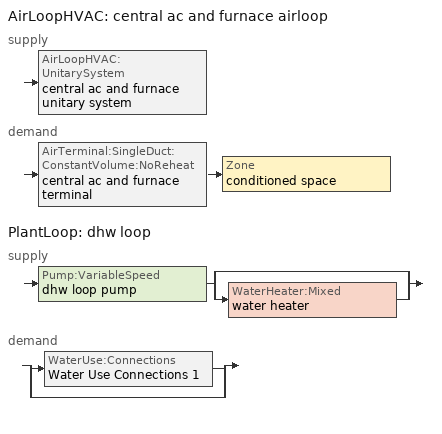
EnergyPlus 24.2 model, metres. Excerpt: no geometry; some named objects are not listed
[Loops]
AirLoopHVAC 'central ac and furnace airloop'
 supply: AirLoopHVAC:UnitarySystem 'central ac and furnace unitary system'
 demand: AirTerminal:SingleDuct:ConstantVolume:NoReheat 'central ac and furnace terminal' > Zone 'conditioned space'
PlantLoop 'dhw loop'
 supply: Pump:VariableSpeed 'dhw loop pump' > split
  | bypass
  | WaterHeater:Mixed 'water heater'
 demand: split
  | WaterUse:Connections 'Water Use Connections 1'
  | bypass
[ZoneControl:Thermostat]
conditioned space Thermostat: Zone or ZoneList=conditioned space; Control Type Schedule=conditioned space Thermostat Schedule; Control 1=conditioned space temperature setpoint; Temperature Difference Between Cutout And Setpoint {deltaC}=0
[ThermostatSetpoint:DualSetpoint]
conditioned space temperature setpoint: Heating Setpoint Temperature Schedule=heating setpoint; Cooling Setpoint Temperature Schedule=cooling setpoint
[AirTerminal:SingleDuct:ConstantVolume:NoReheat]
central ac and furnace terminal: Availability Schedule=Always On Discrete; Maximum Air Flow Rate {m3/s}=1.05999
[Zone equipment]
conditioned space: central ac and furnace terminal
[AirLoopHVAC]
central ac and furnace airloop: Design Supply Air Flow Rate {m3/s}=1.05999; Design Return Air Flow Fraction of Supply Air Flow=1
[Sizing:System]
central ac and furnace airloop: Type of Load to Size On=Sensible; Design Outdoor Air Flow Rate {m3/s}=Autosize; Central Heating Maximum System Air Flow Ratio=0.3; Preheat Design Temperature {C}=7; Preheat Design Humidity Ratio {kgWater/kgDryAir}=0.008; Precool Design Temperature {C}=12.8; Precool Design Humidity Ratio {kgWater/kgDryAir}=0.008; Central Cooling Design Supply Air Temperature {C}=12.8; Central Heating Design Supply Air Temperature {C}=16.7; Type of Zone Sum to Use=NonCoincident; 100% Outdoor Air in Cooling=Yes; 100% Outdoor Air in Heating=Yes; Central Cooling Design Supply Air Humidity Ratio {kgWater/kgDryAir}=0.0085; Central Heating Design Supply Air Humidity Ratio {kgWater/kgDryAir}=0.008; Cooling Supply Air Flow Rate Method=DesignDay; Cooling Supply Air Flow Rate {m3/s}=0; Cooling Supply Air Flow Rate Per Floor Area {m3/s-m2}=0.00996765; Cooling Fraction of Autosized Cooling Supply Air Flow Rate=1; Cooling Supply Air Flow Rate Per Unit Cooling Capacity {m3/s-W}=3.94755e-05; Heating Supply Air Flow Rate Method=DesignDay; Heating Supply Air Flow Rate {m3/s}=0; Heating Supply Air Flow Rate Per Floor Area {m3/s-m2}=0.00996765; Heating Fraction of Autosized Heating Supply Air Flow Rate=1; Heating Fraction of Autosized Cooling Supply Air Flow Rate=1; Heating Supply Air Flow Rate Per Unit Heating Capacity {m3/s-W}=3.15882e-05; System Outdoor Air Method=ZoneSum; Zone Maximum Outdoor Air Fraction=1; Cooling Design Capacity Method=CoolingDesignCapacity; Cooling Design Capacity {W}=Autosize; Cooling Design Capacity Per Floor Area {W/m2}=234.7; Fraction of Autosized Cooling Design Capacity=1; Heating Design Capacity Method=HeatingDesignCapacity; Heating Design Capacity {W}=Autosize; Heating Design Capacity Per Floor Area {W/m2}=157; Fraction of Autosized Heating Design Capacity=1; Central Cooling Capacity Control Method=OnOff; Occupant Diversity=Autosize
[AvailabilityManager:Scheduled]
central ac and furnace airloop Availability Manager: Schedule=Always On Discrete
[AirLoopHVAC:UnitarySystem]
central ac and furnace unitary system: Control Type=Load; Controlling Zone or Thermostat Location=conditioned space; Dehumidification Control Type=None; Availability Schedule=Always On Discrete; Supply Fan=central ac and furnace supply fan; Fan Placement=BlowThrough; Supply Air Fan Operating Mode Schedule=central ac and furnace auto fan schedule; Heating Coil=central ac and furnace htg coil; DX Heating Coil Sizing Ratio=1; Cooling Coil=central ac and furnace clg coil; Use DOAS DX Cooling Coil=No; Minimum Supply Air Temperature {C}=2; Latent Load Control=SensibleOnlyLoadControl; Cooling Supply Air Flow Rate Method=SupplyAirFlowRate; Cooling Supply Air Flow Rate {m3/s}=1.05999; Heating Supply Air Flow Rate Method=SupplyAirFlowRate; Heating Supply Air Flow Rate {m3/s}=1.05056; No Load Supply Air Flow Rate Method=SupplyAirFlowRate; No Load Supply Air Flow Rate {m3/s}=0; No Load Supply Air Flow Rate Control Set To Low Speed=Yes; Maximum Supply Air Temperature {C}=48.8889; Maximum Outdoor Dry-Bulb Temperature for Supplemental Heater Operation {C}=21; Ancillary On-Cycle Electric Power {W}=0; Ancillary Off-Cycle Electric Power {W}=0
[Fan:SystemModel]
central ac and furnace supply fan: Availability Schedule=Always On Discrete; Design Maximum Air Flow Rate {m3/s}=1.05999; Speed Control Method=Discrete; Electric Power Minimum Flow Rate Fraction=0.2; Design Pressure Rise {Pa}=500; Motor Efficiency=1; Motor In Air Stream Fraction=1; Design Electric Power Consumption {W}=Autosize; Design Power Sizing Method=PowerPerFlow; Electric Power Per Unit Flow Rate {W/(m3/s)}=794.58; Electric Power Per Unit Flow Rate Per Unit Pressure {W/((m3/s)-Pa)}=1.66667; Fan Total Efficiency=0.7; Motor Loss Radiative Fraction=0; Number of Speeds=2; Speed Flow Fraction 1=0.9911; Speed Electric Power Fraction 1=0.97352; Speed Flow Fraction 2=1; Speed Electric Power Fraction 2=1
[Coil:Heating:Fuel]
central ac and furnace htg coil: Availability Schedule=Always On Discrete; Fuel Type=NaturalGas; Burner Efficiency=0.95; Nominal Capacity {W}=35860.2; On Cycle Parasitic Electric Load {W}=0; Off Cycle Parasitic Fuel Load {W}=0
[Coil:Cooling:DX:SingleSpeed]
central ac and furnace clg coil: Availability Schedule=Always On Discrete; Gross Rated Total Cooling Capacity {W}=20299.6; Gross Rated Sensible Heat Ratio=0.759906; Gross Rated Cooling COP {W/W}=4.0394; Rated Air Flow Rate {m3/s}=1.04458; Rated Evaporator Fan Power Per Volume Flow Rate 2017 {W/(m3/s)}=773.3; Rated Evaporator Fan Power Per Volume Flow Rate 2023 {W/(m3/s)}=934.4; Total Cooling Capacity Function of Temperature Curve=Cool-CAP-fT1; Total Cooling Capacity Function of Flow Fraction Curve=Cool-CAP-fFF1; Energy Input Ratio Function of Temperature Curve=Cool-EIR-fT1; Energy Input Ratio Function of Flow Fraction Curve=Cool-EIR-fFF1; Part Load Fraction Correlation Curve=Cool-PLF-fPLR1; Minimum Outdoor Dry-Bulb Temperature for Compressor Operation {C}=-25; Nominal Time for Condensate Removal to Begin {s}=1000; Ratio of Initial Moisture Evaporation Rate and Steady State Latent Capacity=1.5; Maximum Cycling Rate {cycles/hr}=3; Latent Capacity Time Constant {s}=45; Condenser Type=AirCooled; Evaporative Condenser Effectiveness=0.9; Evaporative Condenser Air Flow Rate {m3/s}=Autosize; Evaporative Condenser Pump Rated Power Consumption {W}=Autosize; Crankcase Heater Capacity {W}=50; Maximum Outdoor Dry-Bulb Temperature for Crankcase Heater Operation {C}=10; Basin Heater Capacity {W/K}=0; Basin Heater Setpoint Temperature {C}=2
[PlantLoop]
dhw loop: Fluid Type=Water; Plant Equipment Operation Scheme=dhw loop Operation Schemes; Maximum Loop Temperature {C}=100; Minimum Loop Temperature {C}=0; Maximum Loop Flow Rate {m3/s}=0.01; Minimum Loop Flow Rate {m3/s}=0; Plant Loop Volume {m3}=0.003; Load Distribution Scheme=Optimal; Plant Loop Demand Calculation Scheme=SingleSetpoint; Common Pipe Simulation=None
[Sizing:Plant]
dhw loop: Loop Type=Heating; Design Loop Exit Temperature {C}=56; Loop Design Temperature Difference {deltaC}=5.55556; Sizing Option=NonCoincident; Zone Timesteps in Averaging Window=1; Coincident Sizing Factor Mode=None
[Pump:VariableSpeed]
dhw loop pump: Design Maximum Flow Rate {m3/s}=0.01; Design Pump Head {Pa}=1; Design Power Consumption {W}=0; Motor Efficiency=0.85; Fraction of Motor Inefficiencies to Fluid Stream=0; Coefficient 1 of the Part Load Performance Curve=0; Coefficient 2 of the Part Load Performance Curve=1; Coefficient 3 of the Part Load Performance Curve=0; Coefficient 4 of the Part Load Performance Curve=0; Design Minimum Flow Rate {m3/s}=0; Pump Control Type=Intermittent; Skin Loss Radiative Fraction=0.5; Design Power Sizing Method=PowerPerFlowPerPressure; Design Electric Power per Unit Flow Rate {W/(m3/s)}=348701.1; Design Shaft Power per Unit Flow Rate per Unit Head {W/((m3/s)-Pa)}=1.28205; Design Minimum Flow Rate Fraction=0
[WaterHeater:Mixed]
water heater: Tank Volume {m3}=0.215409; Setpoint Temperature Schedule=water heater setpoint; Deadband Temperature Difference {deltaC}=2; Maximum Temperature Limit {C}=99; Heater Control Type=Cycle; Heater Maximum Capacity {W}=10550.6; Heater Minimum Capacity {W}=0; Heater Ignition Minimum Flow Rate {m3/s}=0; Heater Ignition Delay {s}=0; Heater Fuel Type=NaturalGas; Heater Thermal Efficiency=0.973107; Off Cycle Parasitic Fuel Consumption Rate {W}=0; Off Cycle Parasitic Fuel Type=Electricity; Off Cycle Parasitic Heat Fraction to Tank=0; On Cycle Parasitic Fuel Consumption Rate {W}=0; On Cycle Parasitic Fuel Type=Electricity; On Cycle Parasitic Heat Fraction to Tank=0; Ambient Temperature Indicator=Zone; Ambient Temperature Zone=conditioned space; Off Cycle Loss Coefficient to Ambient Temperature {W/K}=0.325449; Off Cycle Loss Fraction to Zone=0.96; On Cycle Loss Coefficient to Ambient Temperature {W/K}=0.325449; On Cycle Loss Fraction to Zone=1; Use Side Effectiveness=1; Source Side Effectiveness=1; Use Side Design Flow Rate {m3/s}=Autosize; Source Side Design Flow Rate {m3/s}=Autosize; Indirect Water Heating Recovery Time {hr}=1.5; Source Side Flow Control Mode=IndirectHeatPrimarySetpoint
[WaterHeater:Sizing]
water heater: Design Mode=PeakDraw; Time Storage Can Meet Peak Draw {hr}=0.538503; Time for Tank Recovery {hr}=0; Nominal Tank Volume for Autosizing Plant Connections {m3}=1
[SetpointManager:Scheduled]
Setpoint Manager Scheduled 1: Control Variable=Temperature; Schedule=dhw temp
[WaterUse:Connections]
Water Use Connections 1: Drain Water Heat Exchanger Type=None; Drain Water Heat Exchanger Destination=Plant; Water Use Equipment Name 1=dhw fixtures; Water Use Equipment Name 2=dhw distribution waste; Water Use Equipment Name 3=clothes washer; Water Use Equipment Name 4=dishwasher
[WaterUse:Equipment]
Name | Peak Flow Rate {m3/s} | Flow Rate Fraction Schedule | Target Temperature Schedule
dhw fixtures | 4.50997e-06 | dhw fixtures schedule | mixed water temperature schedule
dhw distribution waste | 1.36723e-06 | dhw fixtures schedule | mixed water temperature schedule
clothes washer | 9.69919e-07 | clothes washer schedule
dishwasher | 2.90872e-07 | dishwasher schedule
[PlantEquipmentOperationSchemes]
dhw loop Operation Schemes: Control Scheme Object Type 1=PlantEquipmentOperation:HeatingLoad; Control Scheme Name 1=dhw loop Heating Operation Scheme; Control Scheme Schedule Name 1=Always On Discrete
[PlantEquipmentOperation:HeatingLoad]
dhw loop Heating Operation Scheme: Load Range Lower Limit 1 {W}=0; Load Range Upper Limit 1 {W}=1000000000; Range Equipment List Name 1=dhw loop Heating Equipment List
[PlantEquipmentList]
dhw loop Heating Equipment List: WaterHeater:Mixed, water heater
[EnergyManagementSystem:GlobalVariable]
central_ac_and_furnace_airloop_0_DuctImbalLkExhFanEquivCond
central_ac_and_furnace_airloop_0_DuctImbalLkExhFanEquivDZ
central_ac_and_furnace_airloop_0_DuctImbalLkSupFanEquivCond
central_ac_and_furnace_airloop_0_DuctImbalLkSupFanEquivDZ
central_ac_and_furnace_airloop_0_DZ_T
central_ac_and_furnace_airloop_0_DZ_W
central_ac_and_furnace_airloop_0_RetCondToDZ
central_ac_and_furnace_airloop_0_RetCondToRP
central_ac_and_furnace_airloop_0_RetLatLkToRP
central_ac_and_furnace_airloop_0_RetSensLkToRP
central_ac_and_furnace_airloop_0_SupCondToDZ
central_ac_and_furnace_airloop_0_SupCondToLv
central_ac_and_furnace_airloop_0_SupLatLkToCond
central_ac_and_furnace_airloop_0_SupLatLkToDZ
central_ac_and_furnace_airloop_0_SupSensLkToCond
central_ac_and_furnace_airloop_0_SupSensLkToDZ
central_ac_and_furnace_airloop_0_ZoneMixCondToDZ
central_ac_and_furnace_airloop_0_ZoneMixDZToCond
central_ac_and_furnace_airloop_AH_MFR
central_ac_and_furnace_airloop_AH_Tout
central_ac_and_furnace_airloop_AH_VFR
central_ac_and_furnace_airloop_AH_Wout
central_ac_and_furnace_airloop_Fan_RTF
central_ac_and_furnace_airloop_RA_T
central_ac_and_furnace_airloop_Ra_W
infil_program_Qfan
infil_program_Qinf
natural_vent_program_Qnv
natural_vent_program_Qwhf
[EnergyManagementSystem:InternalVariable]
central_ac_and_furnace_airloop_max_sup_fan_mfr: Internal Data Index Key=central ac and furnace supply fan; Internal Data Type=Fan Maximum Mass Flow Rate
[EnergyManagementSystem:Sensor]
Name | Output:Variable or Output:Meter Index Key | Output:Variable or Output:Meter
airflow_gain | infil flow | Infiltration Sensible Heat Gain Energy
airflow_gain_1 | natural vent flow | Infiltration Sensible Heat Gain Energy
airflow_gain_2 | whole house fan flow | Infiltration Sensible Heat Gain Energy
airflow_loss | infil flow | Infiltration Sensible Heat Loss Energy
airflow_loss_1 | natural vent flow | Infiltration Sensible Heat Loss Energy
airflow_loss_2 | whole house fan flow | Infiltration Sensible Heat Loss Energy
central_ac_and_furnace_airloop_AH_MFR_s | Node 5 | System Node Mass Flow Rate
central_ac_and_furnace_airloop_AH_Tout_s | Node 5 | System Node Temperature
central_ac_and_furnace_airloop_AH_VFR_s | Node 5 | System Node Current Density Volume Flow Rate
central_ac_and_furnace_airloop_AH_Wout_s | Node 5 | System Node Humidity Ratio
central_ac_and_furnace_airloop_Fan_RTF_s | central ac and furnace supply fan | Fan Runtime Fraction Speed 1
central_ac_and_furnace_airloop_Fan_RTF_s_1 | central ac and furnace supply fan | Fan Runtime Fraction Speed 2
central_ac_and_furnace_airloop_RA_T_s | Node 8 | System Node Temperature
central_ac_and_furnace_airloop_Ra_W_s | Node 8 | System Node Humidity Ratio
central_ac_and_furnace_clg_coil_s | central ac and furnace clg coil | Cooling Coil Total Cooling Energy
central_ac_and_furnace_htg_coil_s | central ac and furnace htg coil | Heating Coil Heating Energy
central_ac_and_furnace_supply_fan_s; central_ac_and_furnace_supply_fan_s_1 | central ac and furnace supply fan | Fan Electricity Energy
clg_load_cond |  | Cooling:EnergyTransfer:Zone:CONDITIONED SPACE
clg_load_duct |  | Cooling:EnergyTransfer:Zone:CENTRAL AC AND FURNACE AIRLOOP RET AIR ZONE
clg_sp_s; clg_sp_s_1 | cooling setpoint | Schedule Value
clothes_dryer_exhaust_0_sch_s | clothes dryer exhaust 0 schedule | Schedule Value
conditioned_space_clg_unmet_s | conditioned space | Zone Cooling Setpoint Not Met Time
conditioned_space_htg_unmet_s | conditioned space | Zone Heating Setpoint Not Met Time
cool_season | cooling season schedule | Schedule Value
dhw_loss | water heater | Water Heater Heat Loss Energy
dhw_rtf | water heater | Water Heater Runtime Fraction
ducts_conv | central ac and furnace airloop_0 RetCondToRP | Other Equipment Convective Heating Energy
ducts_conv_1 | central ac and furnace airloop_0 RetLatLkToRP | Other Equipment Convective Heating Energy
ducts_conv_2 | central ac and furnace airloop_0 RetSensLkToRP | Other Equipment Convective Heating Energy
ducts_conv_3 | central ac and furnace airloop_0 SupCondToLv | Other Equipment Convective Heating Energy
ducts_conv_4 | central ac and furnace airloop_0 SupLatLkToCond | Other Equipment Convective Heating Energy
ducts_conv_5 | central ac and furnace airloop_0 SupSensLkToCond | Other Equipment Convective Heating Energy
ducts_rad | central ac and furnace airloop_0 RetCondToRP | Other Equipment Radiant Heating Energy
ducts_rad_1 | central ac and furnace airloop_0 RetLatLkToRP | Other Equipment Radiant Heating Energy
ducts_rad_2 | central ac and furnace airloop_0 RetSensLkToRP | Other Equipment Radiant Heating Energy
ducts_rad_3 | central ac and furnace airloop_0 SupCondToLv | Other Equipment Radiant Heating Energy
ducts_rad_4 | central ac and furnace airloop_0 SupLatLkToCond | Other Equipment Radiant Heating Energy
ducts_rad_5 | central ac and furnace airloop_0 SupSensLkToCond | Other Equipment Radiant Heating Energy
duct_mix_gain; duct_mix_gain_1 | conditioned space | Zone Mixing Sensible Heat Gain Energy
duct_mix_loss; duct_mix_loss_1 | conditioned space | Zone Mixing Sensible Heat Loss Energy
fridge_tin_s; tin_s; tin_s_1 | conditioned space | Zone Mean Air Temperature
htg_load_cond |  | Heating:EnergyTransfer:Zone:CONDITIONED SPACE
htg_load_duct |  | Heating:EnergyTransfer:Zone:CENTRAL AC AND FURNACE AIRLOOP RET AIR ZONE
htg_sp_s; htg_sp_s_1 | heating setpoint | Schedule Value
ig_ee_conv | clothes dryer | Electric Equipment Convective Heating Energy
ig_ee_conv_1 | clothes washer | Electric Equipment Convective Heating Energy
ig_ee_conv_2 | cooking range | Electric Equipment Convective Heating Energy
ig_ee_conv_3 | dishwasher | Electric Equipment Convective Heating Energy
ig_ee_conv_4 | fridge | Electric Equipment Convective Heating Energy
ig_ee_conv_5 | misc plug loads | Electric Equipment Convective Heating Energy
ig_ee_conv_6 | whole house fan | Electric Equipment Convective Heating Energy
ig_ee_rad | clothes dryer | Electric Equipment Radiant Heating Energy
ig_ee_rad_1 | clothes washer | Electric Equipment Radiant Heating Energy
ig_ee_rad_2 | cooking range | Electric Equipment Radiant Heating Energy
ig_ee_rad_3 | dishwasher | Electric Equipment Radiant Heating Energy
ig_ee_rad_4 | fridge | Electric Equipment Radiant Heating Energy
ig_ee_rad_5 | misc plug loads | Electric Equipment Radiant Heating Energy
ig_ee_rad_6 | whole house fan | Electric Equipment Radiant Heating Energy
ig_lgt_conv | interior lighting | Lights Convective Heating Energy
ig_lgt_rad | interior lighting | Lights Radiant Heating Energy
ig_lgt_vis | interior lighting | Lights Visible Radiation Heating Energy
ig_oe_conv | clothes dryer 1 | Other Equipment Convective Heating Energy
ig_oe_conv_1 | cooking range 1 | Other Equipment Convective Heating Energy
ig_oe_conv_2 | general water use latent | Other Equipment Convective Heating Energy
ig_oe_conv_3 | general water use sensible | Other Equipment Convective Heating Energy
ig_oe_conv_4 | water heater energy adjustment1 | Other Equipment Convective Heating Energy
ig_oe_rad | clothes dryer 1 | Other Equipment Radiant Heating Energy
ig_oe_rad_1 | cooking range 1 | Other Equipment Radiant Heating Energy
ig_oe_rad_2 | general water use latent | Other Equipment Radiant Heating Energy
ig_oe_rad_3 | general water use sensible | Other Equipment Radiant Heating Energy
ig_oe_rad_4 | water heater energy adjustment1 | Other Equipment Radiant Heating Energy
ig_ppl_conv | occupants | People Convective Heating Energy
ig_ppl_rad | occupants | People Radiant Heating Energy
im_conv | furniture mass conditioned space 1 | Surface Inside Face Convection Heat Gain Energy
im_conv_1 | partition wall mass | Surface Inside Face Convection Heat Gain Energy
im_ig | furniture mass conditioned space 1 | Surface Inside Face Internal Gains Radiation Heat Gain Energy
im_ig_1 | partition wall mass | Surface Inside Face Internal Gains Radiation Heat Gain Energy
im_lgt | furniture mass conditioned space 1 | Surface Inside Face Lights Radiation Heat Gain Energy
im_lgt_1 | partition wall mass | Surface Inside Face Lights Radiation Heat Gain Energy
im_sol | furniture mass conditioned space 1 | Surface Inside Face Solar Radiation Heat Gain Energy
im_sol_1 | partition wall mass | Surface Inside Face Solar Radiation Heat Gain Energy
im_surf | furniture mass conditioned space 1 | Surface Inside Face Net Surface Thermal Radiation Heat Gain Energy
im_surf_1 | partition wall mass | Surface Inside Face Net Surface Thermal Radiation Heat Gain Energy
mech_vent_bath_fan_0_sch_s | mech vent bath fan 0 schedule | Schedule Value
mech_vent_bath_fan_1_sch_s | mech vent bath fan 1 schedule | Schedule Value
mech_vent_range_fan_0_sch_s | mech vent range fan 0 schedule | Schedule Value
mv_conv | mech vent bath fan 0 | Electric Equipment Convective Heating Energy
mv_conv_1 | mech vent bath fan 1 | Electric Equipment Convective Heating Energy
mv_conv_2 | mech vent house fan | Electric Equipment Convective Heating Energy
mv_conv_3 | mech vent house fan cfis | Electric Equipment Convective Heating Energy
mv_conv_4 | mech vent range fan 0 | Electric Equipment Convective Heating Energy
mv_conv_5 | mech vent house fan latent load | Other Equipment Convective Heating Energy
mv_conv_6 | mech vent house fan sensible load | Other Equipment Convective Heating Energy
mv_rad | mech vent bath fan 0 | Electric Equipment Radiant Heating Energy
mv_rad_1 | mech vent bath fan 1 | Electric Equipment Radiant Heating Energy
mv_rad_2 | mech vent house fan | Electric Equipment Radiant Heating Energy
mv_rad_3 | mech vent house fan cfis | Electric Equipment Radiant Heating Energy
mv_rad_4 | mech vent range fan 0 | Electric Equipment Radiant Heating Energy
mv_rad_5 | mech vent house fan latent load | Other Equipment Radiant Heating Energy
mv_rad_6 | mech vent house fan sensible load | Other Equipment Radiant Heating Energy
natural_vent_s | natural vent schedule | Schedule Value
out_pb_s |  | Site Outdoor Air Barometric Pressure
out_wt_s |  | Site Outdoor Air Humidity Ratio
site_vw_s |  | Site Wind Speed
ss_back_out | Window1 | Surface Window Shortwave from Zone Back Out Window Heat Transfer Rate
ss_back_out_1 | Window10 | Surface Window Shortwave from Zone Back Out Window Heat Transfer Rate
ss_back_out_10 | Window26 | Surface Window Shortwave from Zone Back Out Window Heat Transfer Rate
ss_back_out_11 | Window27 | Surface Window Shortwave from Zone Back Out Window Heat Transfer Rate
ss_back_out_12 | Window28 | Surface Window Shortwave from Zone Back Out Window Heat Transfer Rate
ss_back_out_13 | Window3 | Surface Window Shortwave from Zone Back Out Window Heat Transfer Rate
ss_back_out_14 | Window31 | Surface Window Shortwave from Zone Back Out Window Heat Transfer Rate
ss_back_out_15 | Window33 | Surface Window Shortwave from Zone Back Out Window Heat Transfer Rate
ss_back_out_16 | Window39 | Surface Window Shortwave from Zone Back Out Window Heat Transfer Rate
ss_back_out_17 | Window4 | Surface Window Shortwave from Zone Back Out Window Heat Transfer Rate
ss_back_out_18 | Window41 | Surface Window Shortwave from Zone Back Out Window Heat Transfer Rate
ss_back_out_19 | Window42 | Surface Window Shortwave from Zone Back Out Window Heat Transfer Rate
ss_back_out_2 | Window12 | Surface Window Shortwave from Zone Back Out Window Heat Transfer Rate
ss_back_out_20 | Window6 | Surface Window Shortwave from Zone Back Out Window Heat Transfer Rate
ss_back_out_3 | Window14 | Surface Window Shortwave from Zone Back Out Window Heat Transfer Rate
ss_back_out_4 | Window17 | Surface Window Shortwave from Zone Back Out Window Heat Transfer Rate
ss_back_out_5 | Window2 | Surface Window Shortwave from Zone Back Out Window Heat Transfer Rate
ss_back_out_6 | Window20 | Surface Window Shortwave from Zone Back Out Window Heat Transfer Rate
ss_back_out_7 | Window23 | Surface Window Shortwave from Zone Back Out Window Heat Transfer Rate
ss_back_out_8 | Window24 | Surface Window Shortwave from Zone Back Out Window Heat Transfer Rate
ss_back_out_9 | Window25 | Surface Window Shortwave from Zone Back Out Window Heat Transfer Rate
ss_conv | Door1 | Surface Inside Face Convection Heat Gain Energy
ss_conv_1 | Door2 | Surface Inside Face Convection Heat Gain Energy
ss_conv_10 | Window24 | Surface Inside Face Convection Heat Gain Energy
ss_conv_11 | Window25 | Surface Inside Face Convection Heat Gain Energy
ss_conv_12 | Window26 | Surface Inside Face Convection Heat Gain Energy
ss_conv_13 | Window27 | Surface Inside Face Convection Heat Gain Energy
ss_conv_14 | Window28 | Surface Inside Face Convection Heat Gain Energy
ss_conv_15 | Window3 | Surface Inside Face Convection Heat Gain Energy
ss_conv_16 | Window31 | Surface Inside Face Convection Heat Gain Energy
ss_conv_17 | Window33 | Surface Inside Face Convection Heat Gain Energy
ss_conv_18 | Window39 | Surface Inside Face Convection Heat Gain Energy
ss_conv_19 | Window4 | Surface Inside Face Convection Heat Gain Energy
ss_conv_2 | Window1 | Surface Inside Face Convection Heat Gain Energy
ss_conv_20 | Window41 | Surface Inside Face Convection Heat Gain Energy
ss_conv_21 | Window42 | Surface Inside Face Convection Heat Gain Energy
ss_conv_22 | Window6 | Surface Inside Face Convection Heat Gain Energy
ss_conv_3 | Window10 | Surface Inside Face Convection Heat Gain Energy
ss_conv_4 | Window12 | Surface Inside Face Convection Heat Gain Energy
ss_conv_5 | Window14 | Surface Inside Face Convection Heat Gain Energy
ss_conv_6 | Window17 | Surface Inside Face Convection Heat Gain Energy
ss_conv_7 | Window2 | Surface Inside Face Convection Heat Gain Energy
ss_conv_8 | Window20 | Surface Inside Face Convection Heat Gain Energy
ss_conv_9 | Window23 | Surface Inside Face Convection Heat Gain Energy
ss_ig | Door1 | Surface Inside Face Internal Gains Radiation Heat Gain Energy
ss_ig_1 | Door2 | Surface Inside Face Internal Gains Radiation Heat Gain Energy
ss_ig_10 | Window24 | Surface Inside Face Internal Gains Radiation Heat Gain Energy
ss_ig_11 | Window25 | Surface Inside Face Internal Gains Radiation Heat Gain Energy
ss_ig_12 | Window26 | Surface Inside Face Internal Gains Radiation Heat Gain Energy
ss_ig_13 | Window27 | Surface Inside Face Internal Gains Radiation Heat Gain Energy
ss_ig_14 | Window28 | Surface Inside Face Internal Gains Radiation Heat Gain Energy
ss_ig_15 | Window3 | Surface Inside Face Internal Gains Radiation Heat Gain Energy
ss_ig_16 | Window31 | Surface Inside Face Internal Gains Radiation Heat Gain Energy
ss_ig_17 | Window33 | Surface Inside Face Internal Gains Radiation Heat Gain Energy
ss_ig_18 | Window39 | Surface Inside Face Internal Gains Radiation Heat Gain Energy
ss_ig_19 | Window4 | Surface Inside Face Internal Gains Radiation Heat Gain Energy
ss_ig_2 | Window1 | Surface Inside Face Internal Gains Radiation Heat Gain Energy
ss_ig_20 | Window41 | Surface Inside Face Internal Gains Radiation Heat Gain Energy
ss_ig_21 | Window42 | Surface Inside Face Internal Gains Radiation Heat Gain Energy
ss_ig_22 | Window6 | Surface Inside Face Internal Gains Radiation Heat Gain Energy
ss_ig_3 | Window10 | Surface Inside Face Internal Gains Radiation Heat Gain Energy
ss_ig_4 | Window12 | Surface Inside Face Internal Gains Radiation Heat Gain Energy
ss_ig_5 | Window14 | Surface Inside Face Internal Gains Radiation Heat Gain Energy
ss_ig_6 | Window17 | Surface Inside Face Internal Gains Radiation Heat Gain Energy
ss_ig_7 | Window2 | Surface Inside Face Internal Gains Radiation Heat Gain Energy
ss_ig_8 | Window20 | Surface Inside Face Internal Gains Radiation Heat Gain Energy
ss_ig_9 | Window23 | Surface Inside Face Internal Gains Radiation Heat Gain Energy
ss_lgt | Door1 | Surface Inside Face Lights Radiation Heat Gain Energy
ss_lgt_1 | Door2 | Surface Inside Face Lights Radiation Heat Gain Energy
ss_sol | Door1 | Surface Inside Face Solar Radiation Heat Gain Energy
ss_sol_1 | Door2 | Surface Inside Face Solar Radiation Heat Gain Energy
ss_surf | Door1 | Surface Inside Face Net Surface Thermal Radiation Heat Gain Energy
ss_surf_1 | Door2 | Surface Inside Face Net Surface Thermal Radiation Heat Gain Energy
ss_surf_10 | Window24 | Surface Inside Face Net Surface Thermal Radiation Heat Gain Energy
ss_surf_11 | Window25 | Surface Inside Face Net Surface Thermal Radiation Heat Gain Energy
ss_surf_12 | Window26 | Surface Inside Face Net Surface Thermal Radiation Heat Gain Energy
ss_surf_13 | Window27 | Surface Inside Face Net Surface Thermal Radiation Heat Gain Energy
ss_surf_14 | Window28 | Surface Inside Face Net Surface Thermal Radiation Heat Gain Energy
ss_surf_15 | Window3 | Surface Inside Face Net Surface Thermal Radiation Heat Gain Energy
ss_surf_16 | Window31 | Surface Inside Face Net Surface Thermal Radiation Heat Gain Energy
ss_surf_17 | Window33 | Surface Inside Face Net Surface Thermal Radiation Heat Gain Energy
ss_surf_18 | Window39 | Surface Inside Face Net Surface Thermal Radiation Heat Gain Energy
ss_surf_19 | Window4 | Surface Inside Face Net Surface Thermal Radiation Heat Gain Energy
ss_surf_2 | Window1 | Surface Inside Face Net Surface Thermal Radiation Heat Gain Energy
ss_surf_20 | Window41 | Surface Inside Face Net Surface Thermal Radiation Heat Gain Energy
ss_surf_21 | Window42 | Surface Inside Face Net Surface Thermal Radiation Heat Gain Energy
ss_surf_22 | Window6 | Surface Inside Face Net Surface Thermal Radiation Heat Gain Energy
ss_surf_3 | Window10 | Surface Inside Face Net Surface Thermal Radiation Heat Gain Energy
ss_surf_4 | Window12 | Surface Inside Face Net Surface Thermal Radiation Heat Gain Energy
ss_surf_5 | Window14 | Surface Inside Face Net Surface Thermal Radiation Heat Gain Energy
ss_surf_6 | Window17 | Surface Inside Face Net Surface Thermal Radiation Heat Gain Energy
ss_surf_7 | Window2 | Surface Inside Face Net Surface Thermal Radiation Heat Gain Energy
ss_surf_8 | Window20 | Surface Inside Face Net Surface Thermal Radiation Heat Gain Energy
ss_surf_9 | Window23 | Surface Inside Face Net Surface Thermal Radiation Heat Gain Energy
ss_trans_in | Window1 | Surface Window Transmitted Solar Radiation Rate
ss_trans_in_1 | Window10 | Surface Window Transmitted Solar Radiation Rate
ss_trans_in_10 | Window26 | Surface Window Transmitted Solar Radiation Rate
ss_trans_in_11 | Window27 | Surface Window Transmitted Solar Radiation Rate
ss_trans_in_12 | Window28 | Surface Window Transmitted Solar Radiation Rate
ss_trans_in_13 | Window3 | Surface Window Transmitted Solar Radiation Rate
ss_trans_in_14 | Window31 | Surface Window Transmitted Solar Radiation Rate
ss_trans_in_15 | Window33 | Surface Window Transmitted Solar Radiation Rate
ss_trans_in_16 | Window39 | Surface Window Transmitted Solar Radiation Rate
ss_trans_in_17 | Window4 | Surface Window Transmitted Solar Radiation Rate
ss_trans_in_18 | Window41 | Surface Window Transmitted Solar Radiation Rate
ss_trans_in_19 | Window42 | Surface Window Transmitted Solar Radiation Rate
ss_trans_in_2 | Window12 | Surface Window Transmitted Solar Radiation Rate
ss_trans_in_20 | Window6 | Surface Window Transmitted Solar Radiation Rate
ss_trans_in_3 | Window14 | Surface Window Transmitted Solar Radiation Rate
ss_trans_in_4 | Window17 | Surface Window Transmitted Solar Radiation Rate
ss_trans_in_5 | Window2 | Surface Window Transmitted Solar Radiation Rate
ss_trans_in_6 | Window20 | Surface Window Transmitted Solar Radiation Rate
ss_trans_in_7 | Window23 | Surface Window Transmitted Solar Radiation Rate
ss_trans_in_8 | Window24 | Surface Window Transmitted Solar Radiation Rate
ss_trans_in_9 | Window25 | Surface Window Transmitted Solar Radiation Rate
ss_trans_out | Window1 | Surface Inside Face Initial Transmitted Diffuse Transmitted Out Window Solar Radiation Rate
ss_trans_out_1 | Window10 | Surface Inside Face Initial Transmitted Diffuse Transmitted Out Window Solar Radiation Rate
ss_trans_out_10 | Window26 | Surface Inside Face Initial Transmitted Diffuse Transmitted Out Window Solar Radiation Rate
ss_trans_out_11 | Window27 | Surface Inside Face Initial Transmitted Diffuse Transmitted Out Window Solar Radiation Rate
ss_trans_out_12 | Window28 | Surface Inside Face Initial Transmitted Diffuse Transmitted Out Window Solar Radiation Rate
ss_trans_out_13 | Window3 | Surface Inside Face Initial Transmitted Diffuse Transmitted Out Window Solar Radiation Rate
ss_trans_out_14 | Window31 | Surface Inside Face Initial Transmitted Diffuse Transmitted Out Window Solar Radiation Rate
ss_trans_out_15 | Window33 | Surface Inside Face Initial Transmitted Diffuse Transmitted Out Window Solar Radiation Rate
ss_trans_out_16 | Window39 | Surface Inside Face Initial Transmitted Diffuse Transmitted Out Window Solar Radiation Rate
ss_trans_out_17 | Window4 | Surface Inside Face Initial Transmitted Diffuse Transmitted Out Window Solar Radiation Rate
ss_trans_out_18 | Window41 | Surface Inside Face Initial Transmitted Diffuse Transmitted Out Window Solar Radiation Rate
ss_trans_out_19 | Window42 | Surface Inside Face Initial Transmitted Diffuse Transmitted Out Window Solar Radiation Rate
ss_trans_out_2 | Window12 | Surface Inside Face Initial Transmitted Diffuse Transmitted Out Window Solar Radiation Rate
ss_trans_out_20 | Window6 | Surface Inside Face Initial Transmitted Diffuse Transmitted Out Window Solar Radiation Rate
ss_trans_out_3 | Window14 | Surface Inside Face Initial Transmitted Diffuse Transmitted Out Window Solar Radiation Rate
ss_trans_out_4 | Window17 | Surface Inside Face Initial Transmitted Diffuse Transmitted Out Window Solar Radiation Rate
ss_trans_out_5 | Window2 | Surface Inside Face Initial Transmitted Diffuse Transmitted Out Window Solar Radiation Rate
ss_trans_out_6 | Window20 | Surface Inside Face Initial Transmitted Diffuse Transmitted Out Window Solar Radiation Rate
ss_trans_out_7 | Window23 | Surface Inside Face Initial Transmitted Diffuse Transmitted Out Window Solar Radiation Rate
ss_trans_out_8 | Window24 | Surface Inside Face Initial Transmitted Diffuse Transmitted Out Window Solar Radiation Rate
ss_trans_out_9 | Window25 | Surface Inside Face Initial Transmitted Diffuse Transmitted Out Window Solar Radiation Rate
s_conv | Floor1 | Surface Inside Face Convection Heat Gain Energy
s_conv_1 | Floor2 | Surface Inside Face Convection Heat Gain Energy
s_conv_10 | Wall1:0 | Surface Inside Face Convection Heat Gain Energy
s_conv_11 | Wall1:180 | Surface Inside Face Convection Heat Gain Energy
s_conv_12 | Wall1:270 | Surface Inside Face Convection Heat Gain Energy
s_conv_13 | Wall1:90 | Surface Inside Face Convection Heat Gain Energy
s_conv_14 | Wall2:0 | Surface Inside Face Convection Heat Gain Energy
s_conv_15 | Wall2:180 | Surface Inside Face Convection Heat Gain Energy
s_conv_16 | Wall2:270 | Surface Inside Face Convection Heat Gain Energy
s_conv_17 | Wall2:90 | Surface Inside Face Convection Heat Gain Energy
s_conv_18 | Wall3:0 | Surface Inside Face Convection Heat Gain Energy
s_conv_19 | Wall3:180 | Surface Inside Face Convection Heat Gain Energy
s_conv_2 | Floor3 | Surface Inside Face Convection Heat Gain Energy
s_conv_20 | Wall3:270 | Surface Inside Face Convection Heat Gain Energy
s_conv_21 | Wall3:90 | Surface Inside Face Convection Heat Gain Energy
s_conv_3 | inferred conditioned ceiling | Surface Inside Face Convection Heat Gain Energy
s_conv_4 | inferred conditioned floor | Surface Inside Face Convection Heat Gain Energy
s_conv_5 | RimJoist1:0 | Surface Inside Face Convection Heat Gain Energy
s_conv_6 | RimJoist1:180 | Surface Inside Face Convection Heat Gain Energy
s_conv_7 | RimJoist1:270 | Surface Inside Face Convection Heat Gain Energy
s_conv_8 | RimJoist1:90 | Surface Inside Face Convection Heat Gain Energy
s_conv_9 | Slab1 | Surface Inside Face Convection Heat Gain Energy
s_ig | Floor1 | Surface Inside Face Internal Gains Radiation Heat Gain Energy
s_ig_1 | Floor2 | Surface Inside Face Internal Gains Radiation Heat Gain Energy
s_ig_10 | Wall1:0 | Surface Inside Face Internal Gains Radiation Heat Gain Energy
s_ig_11 | Wall1:180 | Surface Inside Face Internal Gains Radiation Heat Gain Energy
s_ig_12 | Wall1:270 | Surface Inside Face Internal Gains Radiation Heat Gain Energy
s_ig_13 | Wall1:90 | Surface Inside Face Internal Gains Radiation Heat Gain Energy
s_ig_14 | Wall2:0 | Surface Inside Face Internal Gains Radiation Heat Gain Energy
s_ig_15 | Wall2:180 | Surface Inside Face Internal Gains Radiation Heat Gain Energy
s_ig_16 | Wall2:270 | Surface Inside Face Internal Gains Radiation Heat Gain Energy
s_ig_17 | Wall2:90 | Surface Inside Face Internal Gains Radiation Heat Gain Energy
s_ig_18 | Wall3:0 | Surface Inside Face Internal Gains Radiation Heat Gain Energy
s_ig_19 | Wall3:180 | Surface Inside Face Internal Gains Radiation Heat Gain Energy
s_ig_2 | Floor3 | Surface Inside Face Internal Gains Radiation Heat Gain Energy
s_ig_20 | Wall3:270 | Surface Inside Face Internal Gains Radiation Heat Gain Energy
s_ig_21 | Wall3:90 | Surface Inside Face Internal Gains Radiation Heat Gain Energy
s_ig_3 | inferred conditioned ceiling | Surface Inside Face Internal Gains Radiation Heat Gain Energy
s_ig_4 | inferred conditioned floor | Surface Inside Face Internal Gains Radiation Heat Gain Energy
s_ig_5 | RimJoist1:0 | Surface Inside Face Internal Gains Radiation Heat Gain Energy
s_ig_6 | RimJoist1:180 | Surface Inside Face Internal Gains Radiation Heat Gain Energy
s_ig_7 | RimJoist1:270 | Surface Inside Face Internal Gains Radiation Heat Gain Energy
s_ig_8 | RimJoist1:90 | Surface Inside Face Internal Gains Radiation Heat Gain Energy
s_ig_9 | Slab1 | Surface Inside Face Internal Gains Radiation Heat Gain Energy
s_lgt | Floor1 | Surface Inside Face Lights Radiation Heat Gain Energy
s_lgt_1 | Floor2 | Surface Inside Face Lights Radiation Heat Gain Energy
s_lgt_10 | Wall1:0 | Surface Inside Face Lights Radiation Heat Gain Energy
s_lgt_11 | Wall1:180 | Surface Inside Face Lights Radiation Heat Gain Energy
s_lgt_12 | Wall1:270 | Surface Inside Face Lights Radiation Heat Gain Energy
s_lgt_13 | Wall1:90 | Surface Inside Face Lights Radiation Heat Gain Energy
s_lgt_14 | Wall2:0 | Surface Inside Face Lights Radiation Heat Gain Energy
s_lgt_15 | Wall2:180 | Surface Inside Face Lights Radiation Heat Gain Energy
s_lgt_16 | Wall2:270 | Surface Inside Face Lights Radiation Heat Gain Energy
s_lgt_17 | Wall2:90 | Surface Inside Face Lights Radiation Heat Gain Energy
s_lgt_18 | Wall3:0 | Surface Inside Face Lights Radiation Heat Gain Energy
s_lgt_19 | Wall3:180 | Surface Inside Face Lights Radiation Heat Gain Energy
s_lgt_2 | Floor3 | Surface Inside Face Lights Radiation Heat Gain Energy
s_lgt_20 | Wall3:270 | Surface Inside Face Lights Radiation Heat Gain Energy
s_lgt_21 | Wall3:90 | Surface Inside Face Lights Radiation Heat Gain Energy
s_lgt_3 | inferred conditioned ceiling | Surface Inside Face Lights Radiation Heat Gain Energy
s_lgt_4 | inferred conditioned floor | Surface Inside Face Lights Radiation Heat Gain Energy
s_lgt_5 | RimJoist1:0 | Surface Inside Face Lights Radiation Heat Gain Energy
s_lgt_6 | RimJoist1:180 | Surface Inside Face Lights Radiation Heat Gain Energy
s_lgt_7 | RimJoist1:270 | Surface Inside Face Lights Radiation Heat Gain Energy
s_lgt_8 | RimJoist1:90 | Surface Inside Face Lights Radiation Heat Gain Energy
s_lgt_9 | Slab1 | Surface Inside Face Lights Radiation Heat Gain Energy
s_sol | Floor1 | Surface Inside Face Solar Radiation Heat Gain Energy
s_sol_1 | Floor2 | Surface Inside Face Solar Radiation Heat Gain Energy
s_sol_10 | Wall1:0 | Surface Inside Face Solar Radiation Heat Gain Energy
s_sol_11 | Wall1:180 | Surface Inside Face Solar Radiation Heat Gain Energy
s_sol_12 | Wall1:270 | Surface Inside Face Solar Radiation Heat Gain Energy
s_sol_13 | Wall1:90 | Surface Inside Face Solar Radiation Heat Gain Energy
s_sol_14 | Wall2:0 | Surface Inside Face Solar Radiation Heat Gain Energy
s_sol_15 | Wall2:180 | Surface Inside Face Solar Radiation Heat Gain Energy
s_sol_16 | Wall2:270 | Surface Inside Face Solar Radiation Heat Gain Energy
s_sol_17 | Wall2:90 | Surface Inside Face Solar Radiation Heat Gain Energy
s_sol_18 | Wall3:0 | Surface Inside Face Solar Radiation Heat Gain Energy
s_sol_19 | Wall3:180 | Surface Inside Face Solar Radiation Heat Gain Energy
s_sol_2 | Floor3 | Surface Inside Face Solar Radiation Heat Gain Energy
s_sol_20 | Wall3:270 | Surface Inside Face Solar Radiation Heat Gain Energy
s_sol_21 | Wall3:90 | Surface Inside Face Solar Radiation Heat Gain Energy
s_sol_3 | inferred conditioned ceiling | Surface Inside Face Solar Radiation Heat Gain Energy
s_sol_4 | inferred conditioned floor | Surface Inside Face Solar Radiation Heat Gain Energy
s_sol_5 | RimJoist1:0 | Surface Inside Face Solar Radiation Heat Gain Energy
s_sol_6 | RimJoist1:180 | Surface Inside Face Solar Radiation Heat Gain Energy
s_sol_7 | RimJoist1:270 | Surface Inside Face Solar Radiation Heat Gain Energy
s_sol_8 | RimJoist1:90 | Surface Inside Face Solar Radiation Heat Gain Energy
s_sol_9 | Slab1 | Surface Inside Face Solar Radiation Heat Gain Energy
s_surf | Floor1 | Surface Inside Face Net Surface Thermal Radiation Heat Gain Energy
s_surf_1 | Floor2 | Surface Inside Face Net Surface Thermal Radiation Heat Gain Energy
s_surf_10 | Wall1:0 | Surface Inside Face Net Surface Thermal Radiation Heat Gain Energy
s_surf_11 | Wall1:180 | Surface Inside Face Net Surface Thermal Radiation Heat Gain Energy
s_surf_12 | Wall1:270 | Surface Inside Face Net Surface Thermal Radiation Heat Gain Energy
s_surf_13 | Wall1:90 | Surface Inside Face Net Surface Thermal Radiation Heat Gain Energy
s_surf_14 | Wall2:0 | Surface Inside Face Net Surface Thermal Radiation Heat Gain Energy
s_surf_15 | Wall2:180 | Surface Inside Face Net Surface Thermal Radiation Heat Gain Energy
s_surf_16 | Wall2:270 | Surface Inside Face Net Surface Thermal Radiation Heat Gain Energy
s_surf_17 | Wall2:90 | Surface Inside Face Net Surface Thermal Radiation Heat Gain Energy
s_surf_18 | Wall3:0 | Surface Inside Face Net Surface Thermal Radiation Heat Gain Energy
s_surf_19 | Wall3:180 | Surface Inside Face Net Surface Thermal Radiation Heat Gain Energy
s_surf_2 | Floor3 | Surface Inside Face Net Surface Thermal Radiation Heat Gain Energy
s_surf_20 | Wall3:270 | Surface Inside Face Net Surface Thermal Radiation Heat Gain Energy
s_surf_21 | Wall3:90 | Surface Inside Face Net Surface Thermal Radiation Heat Gain Energy
s_surf_3 | inferred conditioned ceiling | Surface Inside Face Net Surface Thermal Radiation Heat Gain Energy
s_surf_4 | inferred conditioned floor | Surface Inside Face Net Surface Thermal Radiation Heat Gain Energy
s_surf_5 | RimJoist1:0 | Surface Inside Face Net Surface Thermal Radiation Heat Gain Energy
s_surf_6 | RimJoist1:180 | Surface Inside Face Net Surface Thermal Radiation Heat Gain Energy
s_surf_7 | RimJoist1:270 | Surface Inside Face Net Surface Thermal Radiation Heat Gain Energy
s_surf_8 | RimJoist1:90 | Surface Inside Face Net Surface Thermal Radiation Heat Gain Energy
s_surf_9 | Slab1 | Surface Inside Face Net Surface Thermal Radiation Heat Gain Energy
tout_s | conditioned space | Zone Outdoor Air Drybulb Temperature
water_heater_energy | water heater | Water Heater NaturalGas Rate
water_heater_off_cycle_parasitic | water heater | Water Heater Off Cycle Parasitic Electricity Rate
water_heater_on_cycle_parasitic | water heater | Water Heater On Cycle Parasitic Electricity Rate
win_s | conditioned space | Zone Air Humidity Ratio
[EnergyManagementSystem:Actuator]
Name | Actuated Component Unique | Actuated Component Type | Actuated Component Control Type
attic_vented_1_duct_leakage_imbalance_infil_flow_act | attic_vented 1 duct leakage imbalance infil flow | Zone Infiltration | Air Exchange Flow Rate
central_ac_and_furnace_airloop_0_RetCondToDZ_act | central ac and furnace airloop_0 RetCondToDZ | OtherEquipment | Power Level
central_ac_and_furnace_airloop_0_RetCondToRP_act | central ac and furnace airloop_0 RetCondToRP | OtherEquipment | Power Level
central_ac_and_furnace_airloop_0_RetLatLkToRP_act | central ac and furnace airloop_0 RetLatLkToRP | OtherEquipment | Power Level
central_ac_and_furnace_airloop_0_RetSensLkToRP_act | central ac and furnace airloop_0 RetSensLkToRP | OtherEquipment | Power Level
central_ac_and_furnace_airloop_0_SupCondToDZ_act | central ac and furnace airloop_0 SupCondToDZ | OtherEquipment | Power Level
central_ac_and_furnace_airloop_0_SupCondToLv_act | central ac and furnace airloop_0 SupCondToLv | OtherEquipment | Power Level
central_ac_and_furnace_airloop_0_SupLatLkToCond_act | central ac and furnace airloop_0 SupLatLkToCond | OtherEquipment | Power Level
central_ac_and_furnace_airloop_0_SupLatLkToDZ_act | central ac and furnace airloop_0 SupLatLkToDZ | OtherEquipment | Power Level
central_ac_and_furnace_airloop_0_SupSensLkToCond_act | central ac and furnace airloop_0 SupSensLkToCond | OtherEquipment | Power Level
central_ac_and_furnace_airloop_0_SupSensLkToDZ_act | central ac and furnace airloop_0 SupSensLkToDZ | OtherEquipment | Power Level
central_ac_and_furnace_airloop_0_ZoneMixCondToDZ_mix_act | central ac and furnace airloop_0 ZoneMixCondToDZ mix | ZoneMixing | Air Exchange Flow Rate
central_ac_and_furnace_airloop_0_ZoneMixDZToCond_mix_act | central ac and furnace airloop_0 ZoneMixDZToCond mix | ZoneMixing | Air Exchange Flow Rate
fridge_schedule_act | fridge schedule | Schedule:Constant | Schedule Value
infil_flow_act | infil flow | Zone Infiltration | Air Exchange Flow Rate
mech_vent_house_fan_cfis_act | mech vent house fan cfis | ElectricEquipment | Electricity Rate
mech_vent_house_fan_latent_load_act | mech vent house fan latent load | OtherEquipment | Power Level
mech_vent_house_fan_sensible_load_act | mech vent house fan sensible load | OtherEquipment | Power Level
natural_vent_flow_act | natural vent flow | Zone Infiltration | Air Exchange Flow Rate
water_heater_ec_adj_act | water heater energy adjustment1 | OtherEquipment | Power Level
whole_house_fan_act | whole house fan | ElectricEquipment | Electricity Rate
whole_house_fan_flow_act | whole house fan flow | Zone Infiltration | Air Exchange Flow Rate
whole_house_fan_mix_act | whole house fan mix | ZoneMixing | Air Exchange Flow Rate
[EnergyManagementSystem:Program]
attic_vented_1_duct_leakage_imbalance_infil_program: Set Qducts = 0; Set Qducts = Qducts - central_ac_and_furnace_airloop_0_DuctImbalLkSupFanEquivDZ; Set Qducts = Qducts + central_ac_and_furnace_airloop_0_DuctImbalLkExhFanEquivDZ; Set attic_vented_1_duct_leakage_imbalance_infil_flow_act = (@Abs(Qducts))
central_ac_and_furnace_airloop_0_duct_program: Set central_ac_and_furnace_airloop_AH_MFR = central_ac_and_furnace_airloop_AH_MFR_s; Set central_ac_and_furnace_airloop_Fan_RTF = 0; Set central_ac_and_furnace_airloop_Fan_RTF = central_ac_and_furnace_airloop_Fan_RTF + central_ac_and_furnace_airloop_Fan_RTF_s; Set central_ac_and_furnace_airloop_Fan_RTF = central_ac_and_furnace_airloop_Fan_RTF + central_ac_and_furnace_airloop_Fan_RTF_s_1; Set central_ac_and_furnace_airloop_AH_VFR = central_ac_and_furnace_airloop_AH_VFR_s; Set central_ac_and_furnace_airloop_AH_Tout = central_ac_and_furnace_airloop_AH_Tout_s; Set central_ac_and_furnace_airloop_AH_Wout = central_ac_and_furnace_airloop_AH_Wout_s; Set central_ac_and_furnace_airloop_RA_T = central_ac_and_furnace_airloop_RA_T_s; Set central_ac_and_furnace_airloop_Ra_W = central_ac_and_furnace_airloop_Ra_W_s; Set central_ac_and_furnace_airloop_0_DZ_T = central_ac_and_furnace_airloop_0_DZ_T_s; Set central_ac_and_furnace_airloop_0_DZ_W = central_ac_and_furnace_airloop_0_DZ_W_s; Run central_ac_and_furnace_airloop_0_duct_subroutine; Set central_ac_and_furnace_airloop_0_SupSensLkToCond_act = central_ac_and_furnace_airloop_0_SupSensLkToCond; Set central_ac_and_furnace_airloop_0_SupLatLkToCond_act = central_ac_and_furnace_airloop_0_SupLatLkToCond; Set central_ac_and_furnace_airloop_0_SupCondToLv_act = central_ac_and_furnace_airloop_0_SupCondToLv; Set central_ac_and_furnace_airloop_0_RetSensLkToRP_act = central_ac_and_furnace_airloop_0_RetSensLkToRP; Set central_ac_and_furnace_airloop_0_RetLatLkToRP_act = central_ac_and_furnace_airloop_0_RetLatLkToRP; Set central_ac_and_furnace_airloop_0_RetCondToRP_act = central_ac_and_furnace_airloop_0_RetCondToRP; Set central_ac_and_furnace_airloop_0_RetCondToDZ_act = central_ac_and_furnace_airloop_0_RetCondToDZ; Set central_ac_and_furnace_airloop_0_SupCondToDZ_act = central_ac_and_furnace_airloop_0_SupCondToDZ; Set central_ac_and_furnace_airloop_0_SupSensLkToDZ_act = central_ac_and_furnace_airloop_0_SupSensLkToDZ; Set central_ac_and_furnace_airloop_0_SupLatLkToDZ_act = central_ac_and_furnace_airloop_0_SupLatLkToDZ; Set central_ac_and_furnace_airloop_0_ZoneMixDZToCond_mix_act = central_ac_and_furnace_airloop_0_ZoneMixDZToCond; Set central_ac_and_furnace_airloop_0_ZoneMixCondToDZ_mix_act = central_ac_and_furnace_airloop_0_ZoneMixCondToDZ
central_ac_and_furnace_supply_fan_disaggregate_program: Set central_ac_and_furnace_supply_fan_clg = 0; If central_ac_and_furnace_clg_coil_s > 0; Set central_ac_and_furnace_supply_fan_clg = central_ac_and_furnace_supply_fan_s; EndIf
central_ac_and_furnace_supply_fan_disaggregate_program_1: Set central_ac_and_furnace_supply_fan_primary_htg = 0; If central_ac_and_furnace_htg_coil_s > 0; Set central_ac_and_furnace_supply_fan_primary_htg = central_ac_and_furnace_supply_fan_s_1; EndIf
fridge_schedule_program: Set Tin = fridge_tin_s*(9.0/5.0)+32.0; Set fridge_schedule_act = 0; If (Hour == 0); Set fridge_schedule_act = (-0.487+0.019*Tin); ElseIf (Hour == 1); Set fridge_schedule_act = (-0.34+0.016*Tin); ElseIf (Hour == 2); Set fridge_schedule_act = (-0.37+0.017*Tin); ElseIf (Hour == 3); Set fridge_schedule_act = (-0.361+0.016*Tin); ElseIf (Hour == 4); Set fridge_schedule_act = (-0.515+0.018*Tin); ElseIf (Hour == 5); Set fridge_schedule_act = (-0.684+0.021*Tin); ElseIf (Hour == 6); Set fridge_schedule_act = (-0.471+0.019*Tin); ElseIf (Hour == 7); Set fridge_schedule_act = (-0.159+0.015*Tin); ElseIf (Hour == 8); Set fridge_schedule_act = (-0.079+0.015*Tin); ElseIf (Hour == 9); Set fridge_schedule_act = (-0.417+0.019*Tin); ElseIf (Hour == 10); Set fridge_schedule_act = (-0.411+0.018*Tin); ElseIf (Hour == 11); Set fridge_schedule_act = (-0.386+0.018*Tin); ElseIf (Hour == 12); Set fridge_schedule_act = (-0.24+0.016*Tin); ElseIf (Hour == 13); Set fridge_schedule_act = (-0.314+0.017*Tin); ElseIf (Hour == 14); Set fridge_schedule_act = (-0.16+0.015*Tin); ElseIf (Hour == 15); Set fridge_schedule_act = (-0.121+0.015*Tin); ElseIf (Hour == 16); Set fridge_schedule_act = (-0.469+0.02*Tin); ElseIf (Hour == 17); Set fridge_schedule_act = (-0.412+0.02*Tin); ElseIf (Hour == 18); Set fridge_schedule_act = (-0.091+0.017*Tin); ElseIf (Hour == 19); Set fridge_schedule_act = (0.077+0.014*Tin); ElseIf (Hour == 20); Set fridge_schedule_act = (-0.118+0.016*Tin); ElseIf (Hour == 21); Set fridge_schedule_act = (-0.247+0.017*Tin); ElseIf (Hour == 22); Set fridge_schedule_act = (-0.445+0.019*Tin); ElseIf (Hour == 23); Set fridge_schedule_act = (-0.544+0.02*Tin); EndIf
natural_vent_program: Set Tin = tin_s; Set Tout = tout_s; Set Wout = out_wt_s; Set Pbar = out_pb_s; Set Phiout = (@RhFnTdbWPb Tout Wout Pbar); Set MaxHR = 0.0115; Set Tnvsp = (htg_sp_s + clg_sp_s) / 2; Set NVavail = natural_vent_s; Set ClgSsnAvail = cool_season; Set Qnv = 0; Set Qwhf = 0; Set whole_house_fan_mix_act = 0; Set whole_house_fan_act = 0; If ((Wout < MaxHR) && (Tin > Tout) && (Tin > Tnvsp) && (ClgSsnAvail > 0)); Set WHF_Flow = 0; Set Adj = (Tin-Tnvsp)/(Tin-Tout); Set Adj = (@Min Adj 1); Set Adj = (@Max Adj 0); If (WHF_Flow > 0); Set Qwhf = WHF_Flow*Adj; Set whole_house_fan_mix_act = WHF_Flow*Adj; Set WHF_W = 0; Set whole_house_fan_act = WHF_W*Adj; ElseIf (NVavail > 0); Set NVArea = 0.0; Set Cs = 0.0001329794866543019; Set Cw = 2.6995318230819753e-05; Set Tdiff = Tin-Tout; Set dT = (@Abs Tdiff); Set Vwind = site_vw_s; Set SGNV = NVArea*Adj*((((Cs*dT)+(Cw*(Vwind^2)))^0.5)/1000); Set MaxNV = 6.883889905999106; Set Qnv = (@Min SGNV MaxNV); EndIf; EndIf; Set natural_vent_flow_act = Qnv; Set whole_house_fan_flow_act = Qwhf; Set natural_vent_program_Qnv = Qnv; Set natural_vent_program_Qwhf = Qwhf
total_airflows_program: Set total_infil_flow_rate = 0; Set total_mechvent_flow_rate = 0; Set total_natvent_flow_rate = 0; Set total_whf_flow_rate = 0; Set total_infil_flow_rate = total_infil_flow_rate + (infil_program_Qinf * 1); Set total_mechvent_flow_rate = total_mechvent_flow_rate + (infil_program_Qfan * 1); Set total_natvent_flow_rate = total_natvent_flow_rate + (natural_vent_program_Qnv * 1); Set total_whf_flow_rate = total_whf_flow_rate + (natural_vent_program_Qwhf * 1)
total_loads_program: Set loads_htg_tot = 0; Set loads_clg_tot = 0; If htg_load_cond > 0; Set loads_htg_tot = loads_htg_tot + (htg_load_cond - clg_load_cond) * 1.0; Set loads_htg_tot = loads_htg_tot + (htg_load_duct - clg_load_duct) * 1.0; EndIf; Set loads_htg_tot = (@Max loads_htg_tot 0); If clg_load_cond > 0; Set loads_clg_tot = loads_clg_tot + (clg_load_cond - htg_load_cond) * 1.0; Set loads_clg_tot = loads_clg_tot + (clg_load_duct - htg_load_duct) * 1.0; EndIf; Set loads_clg_tot = (@Max loads_clg_tot 0)
unmet_hours_program: Set htg_unmet_hours = 0; Set clg_unmet_hours = 0; Set unit_htg_unmet_hours = 0; If ((DayOfYear >= 1) && (DayOfYear <= 365)); Set unit_htg_unmet_hours = unit_htg_unmet_hours + conditioned_space_htg_unmet_s; If unit_htg_unmet_hours > htg_unmet_hours; Set htg_unmet_hours = unit_htg_unmet_hours; EndIf; EndIf; Set unit_clg_unmet_hours = 0; If ((DayOfYear >= 1) && (DayOfYear <= 365)); Set unit_clg_unmet_hours = unit_clg_unmet_hours + conditioned_space_clg_unmet_s; If unit_clg_unmet_hours > clg_unmet_hours; Set clg_unmet_hours = unit_clg_unmet_hours; EndIf; EndIf
water_heater_EC_adj: If WarmupFlag == 0; Set dhw_e_cons = water_heater_energy + water_heater_on_cycle_parasitic + water_heater_off_cycle_parasitic; Set water_heater_ec_adj_act = 0.0 * dhw_e_cons / 1; EndIf
[EnergyManagementSystem:ProgramCallingManager]
attic_vented_1_duct_leakage_imbalance_infil_program_calling_manager: BeginZoneTimestepAfterInitHeatBalance; attic_vented_1_duct_leakage_imbalance_infil_program
central_ac_and_furnace_airloop_0_duct_program_calling_manager: EndOfSystemTimestepAfterHVACReporting; central_ac_and_furnace_airloop_0_duct_program
central_ac_and_furnace_supply_fan_disaggregate_program_calling_manager: EndOfSystemTimestepBeforeHVACReporting; central_ac_and_furnace_supply_fan_disaggregate_program
[Schedule:Constant]
Name | Hourly Value
Always On Discrete | 1
central ac and furnace auto fan schedule | 0
dhw temp; water heater setpoint | 56
mixed water temperature schedule | 40.5556
[Schedule:Day:Interval]
clothes washer schedule day: No, 01:00, 0.104651, 02:00, 0.0813953, 04:00, 0.0465116, 05:00, 0.0813953, 06:00, 0.127907, 07:00, 0.255814, 08:00, 0.569767, 09:00, 0.848837, 10:00, 1, 11:00, 0.976744, 12:00, 0.872093, 13:00, 0.77907, 14:00, 0.697674, 15:00, 0.569767, 16:00, 0.593023, 17:00, 0.581395, 21:00, 0.569767, 22:00, 0.546512, 23:00, 0.372093, 24:00, 0.197674
clothes washer schedule default day; dishwasher schedule default day; heating setpoint default day; cooling setpoint default day; dhw fixtures schedule default day: No, 24:00, 0
dishwasher schedule day: No, 01:00, 0.135135, 02:00, 0.0630631, 03:00, 0.045045, 05:00, 0.027027, 06:00, 0.0900901, 07:00, 0.18018, 08:00, 0.279279, 09:00, 0.522523, 10:00, 0.585586, 11:00, 0.504505, 12:00, 0.432432, 13:00, 0.378378, 14:00, 0.414414, 15:00, 0.324324, 17:00, 0.342342, 18:00, 0.441441, 19:00, 0.783784, 20:00, 1, 21:00, 0.810811, 22:00, 0.603604, 23:00, 0.396396, 24:00, 0.279279
heating setpoint day: No, 07:00, 18, 23:00, 21, 24:00, 18
cooling setpoint day: No, 24:00, 25
dhw fixtures schedule day: No, 01:00, 0.139535, 02:00, 0.0697674, 03:00, 0.0465116, 04:00, 0.0581395, 05:00, 0.116279, 06:00, 0.395349, 07:00, 0.906977, 08:00, 1, 09:00, 0.930233, 10:00, 0.77907, 11:00, 0.651163, 12:00, 0.546512, 13:00, 0.465116, 14:00, 0.406977, 15:00, 0.383721, 16:00, 0.360465, 17:00, 0.44186, 18:00, 0.593023, 20:00, 0.697674, 21:00, 0.639535, 22:00, 0.55814, 23:00, 0.44186, 24:00, 0.302326
[Schedule:Week:Daily]
clothes washer schedule Week Rule - Jan1-Dec31: clothes washer schedule day, clothes washer schedule day, clothes washer schedule day, clothes washer schedule day, clothes washer schedule day, clothes washer schedule day, clothes washer schedule day, clothes washer schedule default day, clothes washer schedule default day, clothes washer schedule default day, clothes washer schedule default day, clothes washer schedule default day
dishwasher schedule Week Rule - Jan1-Dec31: dishwasher schedule day, dishwasher schedule day, dishwasher schedule day, dishwasher schedule day, dishwasher schedule day, dishwasher schedule day, dishwasher schedule day, dishwasher schedule default day, dishwasher schedule default day, dishwasher schedule default day, dishwasher schedule default day, dishwasher schedule default day
heating setpoint Week Rule - Jan1-Dec31: heating setpoint day, heating setpoint day, heating setpoint day, heating setpoint day, heating setpoint day, heating setpoint day, heating setpoint day, heating setpoint default day, heating setpoint default day, heating setpoint default day, heating setpoint default day, heating setpoint default day
cooling setpoint Week Rule - Jan1-Dec31: cooling setpoint day, cooling setpoint day, cooling setpoint day, cooling setpoint day, cooling setpoint day, cooling setpoint day, cooling setpoint day, cooling setpoint default day, cooling setpoint default day, cooling setpoint default day, cooling setpoint default day, cooling setpoint default day
dhw fixtures schedule Week Rule - Jan1-Dec31: dhw fixtures schedule day, dhw fixtures schedule day, dhw fixtures schedule day, dhw fixtures schedule day, dhw fixtures schedule day, dhw fixtures schedule day, dhw fixtures schedule day, dhw fixtures schedule default day, dhw fixtures schedule default day, dhw fixtures schedule default day, dhw fixtures schedule default day, dhw fixtures schedule default day
[Schedule:Year]
clothes washer schedule: clothes washer schedule Week Rule - Jan1-Dec31, 1, 1, 12, 31
dishwasher schedule: dishwasher schedule Week Rule - Jan1-Dec31, 1, 1, 12, 31
heating setpoint: heating setpoint Week Rule - Jan1-Dec31, 1, 1, 12, 31
cooling setpoint: cooling setpoint Week Rule - Jan1-Dec31, 1, 1, 12, 31
dhw fixtures schedule: dhw fixtures schedule Week Rule - Jan1-Dec31, 1, 1, 12, 31
[Schedule:Compact]
conditioned space Thermostat Schedule: Through: 12/31, For: AllDays, Until: 24:00, 4
[Curve:Biquadratic] Minimum Value of x {BasedOnField A2}=-100; Maximum Value of x {BasedOnField A2}=100; Minimum Value of y {BasedOnField A3}=-100; Maximum Value of y {BasedOnField A3}=100
Name | Coefficient1 Constant | Coefficient2 x | Coefficient3 x**2 | Coefficient4 y | Coefficient5 y**2 | Coefficient6 x*y
Cool-CAP-fT1 | 1.55736 | -0.0744482 | 0.0030986 | 0.00145958 | -4.1148e-05 | -0.000426714
Cool-EIR-fT1 | -0.350448 | 0.11681 | -0.00339951 | -0.00122609 | 0.000600809 | -0.000466884
[Curve:Quadratic] Minimum Value of x {BasedOnField A2}=0
Name | Coefficient1 Constant | Coefficient2 x | Coefficient3 x**2 | Maximum Value of x {BasedOnField A2} | Minimum Curve Output {BasedOnField A3} | Maximum Curve Output {BasedOnField A3}
Cool-CAP-fFF1 | 0.718664 | 0.417974 | -0.136638 | 2 | 0 | 2
Cool-EIR-fFF1 | 1.14349 | -0.13944 | -0.00404779 | 2 | 0 | 2
Cool-PLF-fPLR1 | 0.93 | 0.07 | 0 | 1 | 0.7 | 1
